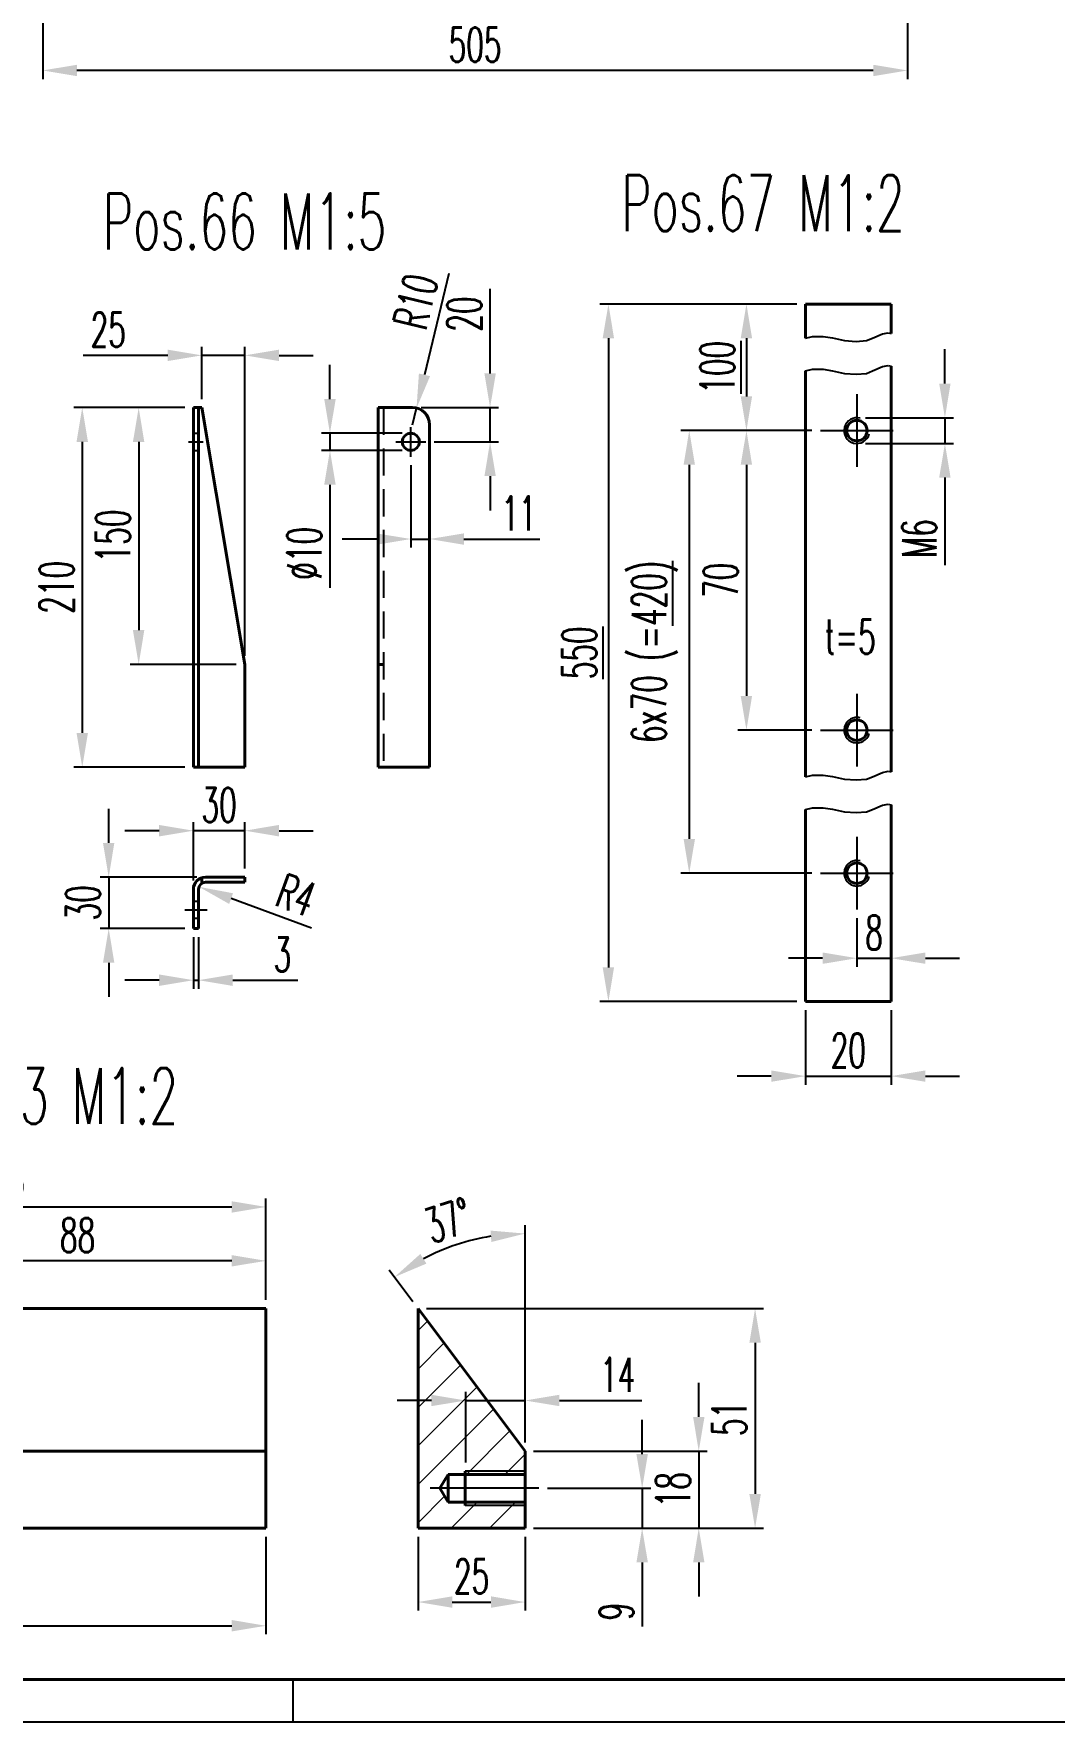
# Model space of a CAD drawing. Extents: x -1561 to -720, y 5788 to 6382.
# Drawn here: x -1381.6 to -1262.5, y 5792.8 to 5990.1 of the extents above; entities that cross this region are included whole.
import ezdxf

# ---------------------------------------------------------------- set-up
doc = ezdxf.new("R2010")
doc.units = 0
doc.linetypes.add('STRICHPUNKT', pattern=[25.4, 12.7, -6.35, 0, -6.35])
doc.linetypes.add('VERDECKT', pattern=[9.525, 6.35, -3.175])
doc.layers.get('Defpoints').update_dxf_attribs({"linetype": 'CONTINUOUS'})
for name, color, linetype, lineweight in [('ACHSE', 150, 'STRICHPUNKT', 25), ('BEM', 6, 'CONTINUOUS', 25), ('SCHRAFFUR', 252, 'CONTINUOUS', 13), ('TEXT_7', 1, 'CONTINUOUS', 60), ('VERDECKT', 2, 'VERDECKT', 25), ('VOLL_03', 6, 'CONTINUOUS', 25), ('VOLL_05', 7, 'CONTINUOUS', 40)]:
    doc.layers.add(name, color=color, linetype=linetype, lineweight=lineweight)
doc.styles.add('ROMANS', font='romans.shx', dxfattribs={"width": 0.6, "height": 80})
doc.styles.get("Standard").update_dxf_attribs({"font": 'romans.shx', "width": 0.6})
doc.dimstyles.get("Standard").update_dxf_attribs({"dimtxt": 4, "dimasz": 4, "dimexe": 1, "dimexo": 1, "dimgap": 1, "dimtad": 1, "dimdsep": 46, "dimtxsty": 'Standard', "dimcen": 0, "dimclrd": 256, "dimclre": 256, "dimclrt": 256, "dimazin": 0, "dimtfac": 1, "dimtmove": 0, "dimatfit": 3, "dimfxl": 0, "dimtolj": 1, "dimtzin": 0, "dimarcsym": 0})

# ---------------------------------------------------------------- blocks, each defined once
blk = doc.blocks.new('*D53')
at = {"layer": 'BEM', "lineweight": -2}
blk.add_line((-1349.22, 5885.62), (-1358.6, 5889.06), dxfattribs=at)
at = {"layer": 'BEM'}
blk.add_solid([(-1358.38, 5889.69), (-1358.83, 5888.44), (-1362.36, 5890.44)], dxfattribs=at)
at = {"layer": 'Defpoints', "color": 0}
for p in [(-1362.36, 5890.44), (-1361.61, 5890.17)]:
    blk.add_point(p, dxfattribs=at)
at = {"layer": 'BEM', "insert": (-1351, 5889.47), "char_height": 4, "attachment_point": 5, "rotation": 339.8704}
blk.add_mtext('\\A1;R4', dxfattribs=at)
blk = doc.blocks.new('*D49')
at = {"layer": 'BEM', "lineweight": -2}
for p, q in [((-1336.77, 5814.5), (-1336.77, 5805.87)), ((-1324.27, 5814.5), (-1324.27, 5805.87)), ((-1332.77, 5806.87), (-1328.27, 5806.87))]:
    blk.add_line(p, q, dxfattribs=at)
at = {"layer": 'BEM'}
for points in [[(-1332.77, 5807.54), (-1332.77, 5806.2), (-1336.77, 5806.87)], [(-1328.27, 5807.54), (-1328.27, 5806.2), (-1324.27, 5806.87)]]:
    blk.add_solid(points, dxfattribs=at)
at = {"layer": 'Defpoints', "color": 0}
for p in [(-1336.77, 5815.5), (-1324.27, 5815.5), (-1324.27, 5806.87)]:
    blk.add_point(p, dxfattribs=at)
at = {"layer": 'BEM', "insert": (-1330.52, 5809.87), "char_height": 4, "attachment_point": 5}
blk.add_mtext('\\A1;25', dxfattribs=at)
blk = doc.blocks.new('*D129')
at = {"layer": 'BEM', "lineweight": -2}
for p, q in [((-1417.03, 5825.66), (-1417.03, 5854.04)), ((-1354.53, 5842.17), (-1354.53, 5854.04)), ((-1413.03, 5853.04), (-1358.53, 5853.04))]:
    blk.add_line(p, q, dxfattribs=at)
at = {"layer": 'BEM'}
for points in [[(-1413.03, 5853.7), (-1413.03, 5852.37), (-1417.03, 5853.04)], [(-1358.53, 5853.7), (-1358.53, 5852.37), (-1354.53, 5853.04)]]:
    blk.add_solid(points, dxfattribs=at)
at = {"layer": 'Defpoints', "color": 0}
for p in [(-1354.53, 5853.04), (-1354.53, 5841.17), (-1417.03, 5824.66)]:
    blk.add_point(p, dxfattribs=at)
at = {"layer": 'BEM', "insert": (-1385.78, 5856.04), "char_height": 4, "attachment_point": 5}
blk.add_mtext('\\A1;125', dxfattribs=at)
blk = doc.blocks.new('*D125')
at = {"layer": 'BEM', "lineweight": -2}
for p, q in [((-1398.53, 5825.5), (-1398.53, 5847.74)), ((-1354.53, 5842.17), (-1354.53, 5847.74)), ((-1358.53, 5846.74), (-1394.53, 5846.74))]:
    blk.add_line(p, q, dxfattribs=at)
at = {"layer": 'BEM'}
for points in [[(-1394.53, 5847.41), (-1394.53, 5846.08), (-1398.53, 5846.74)], [(-1358.53, 5847.41), (-1358.53, 5846.08), (-1354.53, 5846.74)]]:
    blk.add_solid(points, dxfattribs=at)
at = {"layer": 'Defpoints', "color": 0}
for p in [(-1398.53, 5846.74), (-1354.53, 5841.17), (-1398.53, 5824.5)]:
    blk.add_point(p, dxfattribs=at)
at = {"layer": 'BEM', "insert": (-1376.53, 5849.74), "char_height": 4, "attachment_point": 5}
blk.add_mtext('\\A1;88', dxfattribs=at)
blk = doc.blocks.new('*D122')
at = {"layer": 'BEM', "lineweight": -2}
for p, q in [((-1498.13, 5814.5), (-1498.13, 5803.1)), ((-1354.53, 5814.5), (-1354.53, 5803.1)), ((-1494.13, 5804.1), (-1358.53, 5804.1))]:
    blk.add_line(p, q, dxfattribs=at)
at = {"layer": 'BEM'}
for points in [[(-1494.13, 5804.77), (-1494.13, 5803.44), (-1498.13, 5804.1)], [(-1358.53, 5804.77), (-1358.53, 5803.44), (-1354.53, 5804.1)]]:
    blk.add_solid(points, dxfattribs=at)
at = {"layer": 'Defpoints', "color": 0}
for p in [(-1498.13, 5815.5), (-1354.53, 5815.5), (-1354.53, 5804.1)]:
    blk.add_point(p, dxfattribs=at)
at = {"layer": 'BEM', "insert": (-1426.33, 5807.5), "char_height": 4, "attachment_point": 5}
blk.add_mtext('\\A1;{\\L510}', dxfattribs=at)
blk = doc.blocks.new('*D119')
at = {"layer": 'BEM', "lineweight": -2}
for p, q in [((-1335.21, 5830.42), (-1339.21, 5830.42)), ((-1331.21, 5823.16), (-1331.21, 5831.42)), ((-1331.21, 5830.42), (-1324.27, 5830.42)), ((-1324.27, 5825.5), (-1324.27, 5831.42)), ((-1320.27, 5830.42), (-1310.62, 5830.42))]:
    blk.add_line(p, q, dxfattribs=at)
at = {"layer": 'BEM'}
for points in [[(-1335.21, 5831.09), (-1335.21, 5829.76), (-1331.21, 5830.42)], [(-1320.27, 5831.09), (-1320.27, 5829.76), (-1324.27, 5830.42)]]:
    blk.add_solid(points, dxfattribs=at)
at = {"layer": 'Defpoints', "color": 0}
for p in [(-1324.27, 5830.42), (-1324.27, 5824.5), (-1331.21, 5822.16)]:
    blk.add_point(p, dxfattribs=at)
at = {"layer": 'BEM', "insert": (-1313.45, 5833.42), "char_height": 4, "attachment_point": 5}
blk.add_mtext('\\A1;14', dxfattribs=at)
blk = doc.blocks.new('*D118')
at = {"layer": 'BEM', "lineweight": -2}
for p, q in [((-1335.77, 5841.17), (-1296.41, 5841.17)), ((-1297.41, 5837.17), (-1297.41, 5819.5)), ((-1323.27, 5815.5), (-1296.41, 5815.5))]:
    blk.add_line(p, q, dxfattribs=at)
at = {"layer": 'BEM'}
for points in [[(-1298.08, 5837.17), (-1296.74, 5837.17), (-1297.41, 5841.17)], [(-1298.08, 5819.5), (-1296.74, 5819.5), (-1297.41, 5815.5)]]:
    blk.add_solid(points, dxfattribs=at)
at = {"layer": 'Defpoints', "color": 0}
for p in [(-1336.77, 5841.17), (-1324.27, 5815.5), (-1297.41, 5815.5)]:
    blk.add_point(p, dxfattribs=at)
at = {"layer": 'BEM', "insert": (-1300.41, 5828.33), "char_height": 4, "attachment_point": 5, "rotation": 90}
blk.add_mtext('\\A1;51', dxfattribs=at)
blk = doc.blocks.new('*D117')
at = {"layer": 'BEM', "lineweight": -2}
for p, q in [((-1310.6, 5824.16), (-1310.6, 5828.16)), ((-1321.66, 5820.16), (-1309.6, 5820.16)), ((-1310.6, 5820.16), (-1310.6, 5815.5)), ((-1323.27, 5815.5), (-1309.6, 5815.5)), ((-1310.6, 5811.5), (-1310.6, 5804.01))]:
    blk.add_line(p, q, dxfattribs=at)
at = {"layer": 'BEM'}
for points in [[(-1311.27, 5824.16), (-1309.93, 5824.16), (-1310.6, 5820.16)], [(-1311.27, 5811.5), (-1309.93, 5811.5), (-1310.6, 5815.5)]]:
    blk.add_solid(points, dxfattribs=at)
at = {"layer": 'Defpoints', "color": 0}
for p in [(-1322.66, 5820.16), (-1310.6, 5820.16), (-1324.27, 5815.5)]:
    blk.add_point(p, dxfattribs=at)
at = {"layer": 'BEM', "insert": (-1313.6, 5805.76), "char_height": 4, "attachment_point": 5, "rotation": 90}
blk.add_mtext('\\A1;9', dxfattribs=at)
blk = doc.blocks.new('*D116')
at = {"layer": 'BEM', "lineweight": -2}
for p, q in [((-1303.99, 5828.5), (-1303.99, 5832.5)), ((-1323.27, 5824.5), (-1302.99, 5824.5)), ((-1303.99, 5824.5), (-1303.99, 5815.5)), ((-1323.27, 5815.5), (-1302.99, 5815.5)), ((-1303.99, 5811.5), (-1303.99, 5807.5))]:
    blk.add_line(p, q, dxfattribs=at)
at = {"layer": 'BEM'}
for points in [[(-1304.65, 5828.5), (-1303.32, 5828.5), (-1303.99, 5824.5)], [(-1304.65, 5811.5), (-1303.32, 5811.5), (-1303.99, 5815.5)]]:
    blk.add_solid(points, dxfattribs=at)
at = {"layer": 'Defpoints', "color": 0}
for p in [(-1324.27, 5824.5), (-1324.27, 5815.5), (-1303.99, 5815.5)]:
    blk.add_point(p, dxfattribs=at)
at = {"layer": 'BEM', "insert": (-1306.99, 5820), "char_height": 4, "attachment_point": 5, "rotation": 90}
blk.add_mtext('\\A1;18', dxfattribs=at)
blk = doc.blocks.new('*D68')
at = {"layer": 'BEM', "lineweight": -2}
for p, q in [((-1380.61, 6005.66), (-1380.61, 5984.83)), ((-1279.61, 6005.66), (-1279.61, 5984.83)), ((-1283.61, 5985.83), (-1376.61, 5985.83))]:
    blk.add_line(p, q, dxfattribs=at)
at = {"layer": 'BEM'}
for points in [[(-1376.61, 5986.49), (-1376.61, 5985.16), (-1380.61, 5985.83)], [(-1283.61, 5986.49), (-1283.61, 5985.16), (-1279.61, 5985.83)]]:
    blk.add_solid(points, dxfattribs=at)
at = {"layer": 'Defpoints', "color": 0}
for p in [(-1380.61, 6006.66), (-1279.61, 6006.66), (-1380.61, 5985.83)]:
    blk.add_point(p, dxfattribs=at)
at = {"layer": 'BEM', "insert": (-1330.11, 5988.83), "char_height": 4, "attachment_point": 5}
blk.add_mtext('\\A1;505', dxfattribs=at)
blk = doc.blocks.new('*D181')
at = {"layer": 'BEM', "lineweight": -2}
for p, q in [((-1285.52, 5886.78), (-1285.52, 5881.1)), ((-1281.52, 5886.78), (-1281.52, 5881.1)), ((-1289.52, 5882.1), (-1293.52, 5882.1)), ((-1285.52, 5882.1), (-1281.52, 5882.1)), ((-1277.52, 5882.1), (-1273.52, 5882.1))]:
    blk.add_line(p, q, dxfattribs=at)
at = {"layer": 'BEM'}
for points in [[(-1289.52, 5882.77), (-1289.52, 5881.44), (-1285.52, 5882.1)], [(-1277.52, 5882.77), (-1277.52, 5881.44), (-1281.52, 5882.1)]]:
    blk.add_solid(points, dxfattribs=at)
at = {"layer": 'Defpoints', "color": 0}
for p in [(-1285.52, 5887.78), (-1281.52, 5887.78), (-1281.52, 5882.1)]:
    blk.add_point(p, dxfattribs=at)
at = {"layer": 'BEM', "insert": (-1283.52, 5885.1), "char_height": 4, "attachment_point": 5}
blk.add_mtext('\\A1;8', dxfattribs=at)
blk = doc.blocks.new('*D180')
at = {"layer": 'BEM', "lineweight": -2}
for p, q in [((-1275.24, 5949.25), (-1275.24, 5953.25)), ((-1284.52, 5945.25), (-1274.24, 5945.25)), ((-1275.24, 5945.25), (-1275.24, 5942.25)), ((-1284.52, 5942.25), (-1274.24, 5942.25)), ((-1275.24, 5938.25), (-1275.24, 5928.02))]:
    blk.add_line(p, q, dxfattribs=at)
at = {"layer": 'BEM'}
for points in [[(-1275.91, 5949.25), (-1274.58, 5949.25), (-1275.24, 5945.25)], [(-1275.91, 5938.25), (-1274.58, 5938.25), (-1275.24, 5942.25)]]:
    blk.add_solid(points, dxfattribs=at)
at = {"layer": 'Defpoints', "color": 0}
for p in [(-1285.52, 5945.25), (-1285.52, 5942.25), (-1275.24, 5942.25)]:
    blk.add_point(p, dxfattribs=at)
at = {"layer": 'BEM', "insert": (-1278.24, 5931.13), "char_height": 4, "attachment_point": 5, "rotation": 90}
blk.add_mtext('\\A1;M6', dxfattribs=at)
blk = doc.blocks.new('*D179')
at = {"layer": 'BEM', "lineweight": -2}
for p, q in [((-1291.52, 5876.03), (-1291.52, 5867.32)), ((-1281.52, 5876.03), (-1281.52, 5867.32)), ((-1295.52, 5868.32), (-1299.52, 5868.32)), ((-1291.52, 5868.32), (-1281.52, 5868.32)), ((-1277.52, 5868.32), (-1273.52, 5868.32))]:
    blk.add_line(p, q, dxfattribs=at)
at = {"layer": 'BEM'}
for points in [[(-1295.52, 5868.99), (-1295.52, 5867.66), (-1291.52, 5868.32)], [(-1277.52, 5868.99), (-1277.52, 5867.66), (-1281.52, 5868.32)]]:
    blk.add_solid(points, dxfattribs=at)
at = {"layer": 'Defpoints', "color": 0}
for p in [(-1291.52, 5877.03), (-1281.52, 5877.03), (-1281.52, 5868.32)]:
    blk.add_point(p, dxfattribs=at)
at = {"layer": 'BEM', "insert": (-1286.52, 5871.32), "char_height": 4, "attachment_point": 5}
blk.add_mtext('\\A1;20', dxfattribs=at)
blk = doc.blocks.new('*D178')
at = {"layer": 'BEM', "lineweight": -2}
for p, q in [((-1292.52, 5958.53), (-1315.54, 5958.53)), ((-1314.54, 5954.53), (-1314.54, 5881.03)), ((-1292.52, 5877.03), (-1315.54, 5877.03))]:
    blk.add_line(p, q, dxfattribs=at)
at = {"layer": 'BEM'}
for points in [[(-1315.21, 5954.53), (-1313.88, 5954.53), (-1314.54, 5958.53)], [(-1315.21, 5881.03), (-1313.88, 5881.03), (-1314.54, 5877.03)]]:
    blk.add_solid(points, dxfattribs=at)
at = {"layer": 'Defpoints', "color": 0}
for p in [(-1291.52, 5958.53), (-1314.54, 5877.03), (-1291.52, 5877.03)]:
    blk.add_point(p, dxfattribs=at)
at = {"layer": 'BEM', "insert": (-1317.94, 5917.78), "char_height": 4, "attachment_point": 5, "rotation": 90}
blk.add_mtext('\\A1;{\\L550}', dxfattribs=at)
blk = doc.blocks.new('*D177')
at = {"layer": 'BEM', "lineweight": -2}
for p, q in [((-1290.78, 5943.75), (-1306.1, 5943.75)), ((-1305.1, 5939.75), (-1305.1, 5896.03)), ((-1290.78, 5892.03), (-1306.1, 5892.03))]:
    blk.add_line(p, q, dxfattribs=at)
at = {"layer": 'BEM'}
for points in [[(-1305.76, 5939.75), (-1304.43, 5939.75), (-1305.1, 5943.75)], [(-1305.76, 5896.03), (-1304.43, 5896.03), (-1305.1, 5892.03)]]:
    blk.add_solid(points, dxfattribs=at)
at = {"layer": 'Defpoints', "color": 0}
for p in [(-1289.78, 5943.75), (-1305.1, 5892.03), (-1289.78, 5892.03)]:
    blk.add_point(p, dxfattribs=at)
at = {"layer": 'BEM', "insert": (-1309.14, 5917.89), "char_height": 4, "attachment_point": 5, "rotation": 90}
blk.add_mtext('\\A1;6x70 (={\\L420)}', dxfattribs=at)
blk = doc.blocks.new('*D176')
at = {"layer": 'BEM', "lineweight": -2}
for p, q in [((-1290.78, 5943.75), (-1299.42, 5943.75)), ((-1298.42, 5939.75), (-1298.42, 5912.75)), ((-1290.78, 5908.75), (-1299.42, 5908.75))]:
    blk.add_line(p, q, dxfattribs=at)
at = {"layer": 'BEM'}
for points in [[(-1299.09, 5939.75), (-1297.76, 5939.75), (-1298.42, 5943.75)], [(-1299.09, 5912.75), (-1297.76, 5912.75), (-1298.42, 5908.75)]]:
    blk.add_solid(points, dxfattribs=at)
at = {"layer": 'Defpoints', "color": 0}
for p in [(-1289.78, 5943.75), (-1298.42, 5908.75), (-1289.78, 5908.75)]:
    blk.add_point(p, dxfattribs=at)
at = {"layer": 'BEM', "insert": (-1301.42, 5926.25), "char_height": 4, "attachment_point": 5, "rotation": 90}
blk.add_mtext('\\A1;70', dxfattribs=at)
blk = doc.blocks.new('*D175')
at = {"layer": 'BEM', "lineweight": -2}
for p, q in [((-1292.52, 5958.53), (-1299.42, 5958.53)), ((-1298.42, 5954.53), (-1298.42, 5947.75)), ((-1290.78, 5943.75), (-1299.42, 5943.75))]:
    blk.add_line(p, q, dxfattribs=at)
at = {"layer": 'BEM'}
for points in [[(-1299.09, 5954.53), (-1297.76, 5954.53), (-1298.42, 5958.53)], [(-1299.09, 5947.75), (-1297.76, 5947.75), (-1298.42, 5943.75)]]:
    blk.add_solid(points, dxfattribs=at)
at = {"layer": 'Defpoints', "color": 0}
for p in [(-1291.52, 5958.53), (-1298.42, 5943.75), (-1289.78, 5943.75)]:
    blk.add_point(p, dxfattribs=at)
at = {"layer": 'BEM', "insert": (-1301.82, 5951.14), "char_height": 4, "attachment_point": 5, "rotation": 90}
blk.add_mtext('\\A1;{\\L100}', dxfattribs=at)
blk = doc.blocks.new('*D174')
at = {"layer": 'BEM', "lineweight": -2}
for p, q in [((-1372.9, 5895.57), (-1372.9, 5899.57)), ((-1362.61, 5891.57), (-1373.9, 5891.57)), ((-1372.9, 5891.57), (-1372.9, 5885.57)), ((-1364.01, 5885.57), (-1373.9, 5885.57)), ((-1372.9, 5881.57), (-1372.9, 5877.57))]:
    blk.add_line(p, q, dxfattribs=at)
at = {"layer": 'BEM'}
for points in [[(-1373.57, 5895.57), (-1372.24, 5895.57), (-1372.9, 5891.57)], [(-1373.57, 5881.57), (-1372.24, 5881.57), (-1372.9, 5885.57)]]:
    blk.add_solid(points, dxfattribs=at)
at = {"layer": 'Defpoints', "color": 0}
for p in [(-1361.61, 5891.57), (-1372.9, 5885.57), (-1363.01, 5885.57)]:
    blk.add_point(p, dxfattribs=at)
at = {"layer": 'BEM', "insert": (-1375.9, 5888.57), "char_height": 4, "attachment_point": 5, "rotation": 90}
blk.add_mtext('\\A1;30', dxfattribs=at)
blk = doc.blocks.new('*D173')
at = {"layer": 'BEM', "lineweight": -2}
for p, q in [((-1367.01, 5897), (-1371.01, 5897)), ((-1363.01, 5891.17), (-1363.01, 5898)), ((-1357.01, 5897), (-1363.01, 5897)), ((-1357.01, 5892.57), (-1357.01, 5898)), ((-1353.01, 5897), (-1349.01, 5897))]:
    blk.add_line(p, q, dxfattribs=at)
at = {"layer": 'BEM'}
for points in [[(-1367.01, 5897.67), (-1367.01, 5896.33), (-1363.01, 5897)], [(-1353.01, 5897.67), (-1353.01, 5896.33), (-1357.01, 5897)]]:
    blk.add_solid(points, dxfattribs=at)
at = {"layer": 'Defpoints', "color": 0}
for p in [(-1363.01, 5897), (-1357.01, 5891.57), (-1363.01, 5890.17)]:
    blk.add_point(p, dxfattribs=at)
at = {"layer": 'BEM', "insert": (-1360.01, 5900), "char_height": 4, "attachment_point": 5}
blk.add_mtext('\\A1;30', dxfattribs=at)
blk = doc.blocks.new('*D172')
at = {"layer": 'BEM', "lineweight": -2}
for p, q in [((-1347.06, 5947.43), (-1347.06, 5951.43)), ((-1338.62, 5943.43), (-1348.06, 5943.43)), ((-1347.06, 5943.43), (-1347.06, 5941.43)), ((-1338.62, 5941.43), (-1348.06, 5941.43)), ((-1347.06, 5937.43), (-1347.06, 5925.37))]:
    blk.add_line(p, q, dxfattribs=at)
at = {"layer": 'BEM'}
for points in [[(-1347.73, 5947.43), (-1346.39, 5947.43), (-1347.06, 5943.43)], [(-1347.73, 5937.43), (-1346.39, 5937.43), (-1347.06, 5941.43)]]:
    blk.add_solid(points, dxfattribs=at)
at = {"layer": 'Defpoints', "color": 0}
for p in [(-1337.62, 5943.43), (-1347.06, 5941.43), (-1337.62, 5941.43)]:
    blk.add_point(p, dxfattribs=at)
at = {"layer": 'BEM', "insert": (-1350.06, 5929.4), "char_height": 4, "attachment_point": 5, "rotation": 90}
blk.add_mtext('\\A1;%%c10', dxfattribs=at)
blk = doc.blocks.new('*D171')
at = {"layer": 'BEM', "lineweight": -2}
for p, q in [((-1333.19, 5962.1), (-1336.02, 5950.27)), ((-1337.42, 5944.43), (-1336.95, 5946.37))]:
    blk.add_line(p, q, dxfattribs=at)
at = {"layer": 'BEM'}
blk.add_solid([(-1336.67, 5950.42), (-1335.37, 5950.11), (-1336.95, 5946.37)], dxfattribs=at)
at = {"layer": 'Defpoints', "color": 0}
for p in [(-1336.95, 5946.37), (-1337.42, 5944.43)]:
    blk.add_point(p, dxfattribs=at)
at = {"layer": 'BEM', "insert": (-1337.06, 5958.83), "char_height": 4, "attachment_point": 5, "rotation": 76.5339}
blk.add_mtext('\\A1;R10', dxfattribs=at)
blk = doc.blocks.new('*D170')
at = {"layer": 'BEM', "lineweight": -2}
for p, q in [((-1328.36, 5950.43), (-1328.36, 5960.32)), ((-1336.42, 5946.43), (-1327.36, 5946.43)), ((-1328.36, 5942.43), (-1328.36, 5946.43)), ((-1334.88, 5942.43), (-1327.36, 5942.43)), ((-1328.36, 5938.43), (-1328.36, 5934.43))]:
    blk.add_line(p, q, dxfattribs=at)
at = {"layer": 'BEM'}
for points in [[(-1329.02, 5950.43), (-1327.69, 5950.43), (-1328.36, 5946.43)], [(-1329.02, 5938.43), (-1327.69, 5938.43), (-1328.36, 5942.43)]]:
    blk.add_solid(points, dxfattribs=at)
at = {"layer": 'Defpoints', "color": 0}
for p in [(-1337.42, 5946.43), (-1328.36, 5946.43), (-1335.88, 5942.43)]:
    blk.add_point(p, dxfattribs=at)
at = {"layer": 'BEM', "insert": (-1331.36, 5957.37), "char_height": 4, "attachment_point": 5, "rotation": 90}
blk.add_mtext('\\A1;20', dxfattribs=at)
blk = doc.blocks.new('*D169')
at = {"layer": 'BEM', "lineweight": -2}
for p, q in [((-1337.62, 5939.69), (-1337.62, 5930.08)), ((-1335.42, 5939.69), (-1335.42, 5930.08)), ((-1341.62, 5931.08), (-1345.62, 5931.08)), ((-1337.62, 5931.08), (-1335.42, 5931.08)), ((-1331.42, 5931.08), (-1322.56, 5931.08))]:
    blk.add_line(p, q, dxfattribs=at)
at = {"layer": 'BEM'}
for points in [[(-1341.62, 5931.74), (-1341.62, 5930.41), (-1337.62, 5931.08)], [(-1331.42, 5931.74), (-1331.42, 5930.41), (-1335.42, 5931.08)]]:
    blk.add_solid(points, dxfattribs=at)
at = {"layer": 'Defpoints', "color": 0}
for p in [(-1337.62, 5940.69), (-1335.42, 5940.69), (-1335.42, 5931.08)]:
    blk.add_point(p, dxfattribs=at)
at = {"layer": 'BEM', "insert": (-1324.99, 5934.08), "char_height": 4, "attachment_point": 5}
blk.add_mtext('\\A1;11', dxfattribs=at)
blk = doc.blocks.new('*D168')
at = {"layer": 'BEM', "lineweight": -2}
for p, q in [((-1364.01, 5946.43), (-1376.99, 5946.43)), ((-1375.99, 5942.43), (-1375.99, 5908.43)), ((-1364.01, 5904.43), (-1376.99, 5904.43))]:
    blk.add_line(p, q, dxfattribs=at)
at = {"layer": 'BEM'}
for points in [[(-1376.66, 5942.43), (-1375.32, 5942.43), (-1375.99, 5946.43)], [(-1376.66, 5908.43), (-1375.32, 5908.43), (-1375.99, 5904.43)]]:
    blk.add_solid(points, dxfattribs=at)
at = {"layer": 'Defpoints', "color": 0}
for p in [(-1363.01, 5946.43), (-1375.99, 5904.43), (-1363.01, 5904.43)]:
    blk.add_point(p, dxfattribs=at)
at = {"layer": 'BEM', "insert": (-1378.99, 5925.43), "char_height": 4, "attachment_point": 5, "rotation": 90}
blk.add_mtext('\\A1;210', dxfattribs=at)
blk = doc.blocks.new('*D167')
at = {"layer": 'BEM', "lineweight": -2}
for p, q in [((-1364.01, 5946.43), (-1370.4, 5946.43)), ((-1369.4, 5942.43), (-1369.4, 5920.43)), ((-1358.01, 5916.43), (-1370.4, 5916.43))]:
    blk.add_line(p, q, dxfattribs=at)
at = {"layer": 'BEM'}
for points in [[(-1370.07, 5942.43), (-1368.74, 5942.43), (-1369.4, 5946.43)], [(-1370.07, 5920.43), (-1368.74, 5920.43), (-1369.4, 5916.43)]]:
    blk.add_solid(points, dxfattribs=at)
at = {"layer": 'Defpoints', "color": 0}
for p in [(-1363.01, 5946.43), (-1369.4, 5916.43), (-1357.01, 5916.43)]:
    blk.add_point(p, dxfattribs=at)
at = {"layer": 'BEM', "insert": (-1372.4, 5931.43), "char_height": 4, "attachment_point": 5, "rotation": 90}
blk.add_mtext('\\A1;150', dxfattribs=at)
blk = doc.blocks.new('*D166')
at = {"layer": 'BEM', "lineweight": -2}
for p, q in [((-1363.01, 5884.57), (-1363.01, 5878.53)), ((-1362.41, 5884.57), (-1362.41, 5878.53)), ((-1367.01, 5879.53), (-1371.01, 5879.53)), ((-1363.01, 5879.53), (-1362.41, 5879.53)), ((-1358.41, 5879.53), (-1350.81, 5879.53))]:
    blk.add_line(p, q, dxfattribs=at)
at = {"layer": 'BEM'}
for points in [[(-1367.01, 5880.2), (-1367.01, 5878.86), (-1363.01, 5879.53)], [(-1358.41, 5880.2), (-1358.41, 5878.86), (-1362.41, 5879.53)]]:
    blk.add_solid(points, dxfattribs=at)
at = {"layer": 'Defpoints', "color": 0}
for p in [(-1363.01, 5885.57), (-1362.41, 5885.57), (-1362.41, 5879.53)]:
    blk.add_point(p, dxfattribs=at)
at = {"layer": 'BEM', "insert": (-1352.61, 5882.53), "char_height": 4, "attachment_point": 5}
blk.add_mtext('\\A1;3', dxfattribs=at)

msp = doc.modelspace()

# ---------------------------------------------------------------- hatches: boundary and pattern name
at = {"layer": 'SCHRAFFUR'}
h = msp.add_hatch(dxfattribs=at)
h.set_pattern_fill('ANSI31', color=256, style=0)
h.set_pattern_definition([(45, (215.63, 1226.0395), (-2.245064, 2.245064), [])])
h.paths.add_polyline_path([(-1336.7744, 5841.1651), (-1336.7744, 5815.4984), (-1324.2744, 5815.4984), (-1324.2744, 5818.16), (-1331.2706, 5818.16), (-1331.2706, 5818.545), (-1333.2706, 5818.545), (-1334.241, 5820.16), (-1333.2706, 5821.775), (-1331.2706, 5821.775), (-1331.2706, 5822.16), (-1324.2744, 5822.16), (-1324.2744, 5824.4984)])
h.paths.add_polyline_path([(-1324.2744, 5822.16), (-1331.2706, 5822.16), (-1331.2706, 5821.775), (-1324.2744, 5821.775)], flags=16)
h.paths.add_polyline_path([(-1324.2744, 5818.545), (-1331.2706, 5818.545), (-1331.2706, 5818.16), (-1324.2744, 5818.16)], flags=17)

# ---------------------------------------------------------------- linework, layer by layer
at = {"layer": 'ACHSE'}
for p, q in [((-1285.525, 5947.9989), (-1285.525, 5939.4961)), ((-1363.5653, 5942.43), (-1361.8585, 5942.43)), ((-1339.3551, 5942.43), (-1335.8819, 5942.43)), ((-1337.6185, 5940.6934), (-1337.6185, 5944.1666)), ((-1289.7764, 5943.7475), (-1281.2736, 5943.7475)), ((-1285.525, 5912.9989), (-1285.525, 5904.4961)), ((-1289.7764, 5908.7475), (-1281.2736, 5908.7475)), ((-1285.525, 5896.2844), (-1285.525, 5887.7816)), ((-1289.7764, 5892.033), (-1281.2736, 5892.033)), ((-1364.0091, 5887.7661), (-1361.4091, 5887.7661)), ((-1322.6596, 5820.16), (-1335.4671, 5820.16))]:
    msp.add_line(p, q, dxfattribs=at)
at = {"layer": 'BEM'}
for p, q in [((-1291.525, 5954.5384), (-1290.7218, 5954.7382)), ((-1290.7218, 5954.7382), (-1289.4481, 5954.7382)), ((-1289.4481, 5954.7382), (-1288.3726, 5954.5684)), ((-1288.3726, 5954.5684), (-1286.9857, 5954.2571)), ((-1286.9857, 5954.2571), (-1285.5988, 5954.1722)), ((-1285.5988, 5954.1722), (-1284.41, 5954.2571)), ((-1284.41, 5954.2571), (-1283.7024, 5954.5401)), ((-1283.7024, 5954.5401), (-1282.5137, 5955.0495)), ((-1282.5137, 5955.0495), (-1281.8689, 5955.1806)), ((-1281.8689, 5955.1806), (-1281.525, 5955.1003)), ((-1366.0091, 5952.5397), (-1375.8948, 5952.5397)), ((-1362.0091, 5947.43), (-1362.0091, 5953.5397)), ((-1357.0091, 5952.5397), (-1362.0091, 5952.5397)), ((-1357.0091, 5917.43), (-1357.0091, 5953.5397)), ((-1353.0091, 5952.5397), (-1349.0091, 5952.5397)), ((-1291.525, 5950.7164), (-1290.7218, 5950.9162)), ((-1290.7218, 5950.9162), (-1289.4481, 5950.9162)), ((-1289.4481, 5950.9162), (-1288.3726, 5950.7464)), ((-1288.3726, 5950.7464), (-1286.9857, 5950.4351)), ((-1286.9857, 5950.4351), (-1285.5988, 5950.3502)), ((-1285.5988, 5950.3502), (-1284.41, 5950.4351)), ((-1284.41, 5950.4351), (-1283.7024, 5950.7181)), ((-1283.7024, 5950.7181), (-1282.5137, 5951.2275)), ((-1282.5137, 5951.2275), (-1281.8689, 5951.3586)), ((-1281.8689, 5951.3586), (-1281.525, 5951.2783)), ((-1291.525, 5903.2961), (-1290.7218, 5903.4959)), ((-1290.7218, 5903.4959), (-1289.4481, 5903.4959)), ((-1289.4481, 5903.4959), (-1288.3726, 5903.3261)), ((-1288.3726, 5903.3261), (-1286.9857, 5903.0148)), ((-1286.9857, 5903.0148), (-1285.5988, 5902.9299)), ((-1285.5988, 5902.9299), (-1284.41, 5903.0148)), ((-1284.41, 5903.0148), (-1283.7024, 5903.2978)), ((-1283.7024, 5903.2978), (-1282.5137, 5903.8072)), ((-1282.5137, 5903.8072), (-1281.8689, 5903.9383)), ((-1281.8689, 5903.9383), (-1281.525, 5903.8579)), ((-1291.525, 5899.4741), (-1290.7218, 5899.6739)), ((-1290.7218, 5899.6739), (-1289.4481, 5899.6739)), ((-1289.4481, 5899.6739), (-1288.3726, 5899.504)), ((-1288.3726, 5899.504), (-1286.9857, 5899.1928)), ((-1286.9857, 5899.1928), (-1285.5988, 5899.1079)), ((-1285.5988, 5899.1079), (-1284.41, 5899.1928)), ((-1284.41, 5899.1928), (-1283.7024, 5899.4758)), ((-1283.7024, 5899.4758), (-1282.5137, 5899.9851)), ((-1282.5137, 5899.9851), (-1281.8689, 5900.1163)), ((-1281.8689, 5900.1163), (-1281.525, 5900.0359)), ((-1324.2744, 5825.4984), (-1324.2744, 5850.9242)), ((-1337.3744, 5841.9651), (-1340.1299, 5845.6391)), ((-1324.2744, 5822.16), (-1331.2706, 5822.16)), ((-1324.2744, 5818.16), (-1331.2706, 5818.16))]:
    msp.add_line(p, q, dxfattribs=at)
for centre, radius, start, end in [((-1285.525, 5943.7475), 1.5, 75, 345), ((-1285.525, 5908.7475), 1.5, 75, 345), ((-1285.525, 5892.033), 1.5, 75, 345), ((-1324.2744, 5824.4984), 25.4258, 99.023117, 117.846781)]:
    msp.add_arc(centre, radius, start, end, dxfattribs=at)
for points in [[(-1366.0091, 5953.2063), (-1366.0091, 5951.873), (-1362.0091, 5952.5397)], [(-1353.0091, 5953.2063), (-1353.0091, 5951.873), (-1357.0091, 5952.5397)], [(-1328.3144, 5850.2742), (-1328.2096, 5848.945), (-1324.2744, 5849.9242)], [(-1335.7942, 5846.4168), (-1336.5078, 5847.5431), (-1339.5299, 5844.8391)]]:
    msp.add_solid(points, dxfattribs=at)
at = {"layer": 'VERDECKT', "ltscale": 0.5}
msp.add_line((-1340.8185, 5946.43), (-1340.8185, 5904.43), dxfattribs=at)
at = {"layer": 'VERDECKT', "ltscale": 0.2}
for p, q in [((-1363.0091, 5943.43), (-1362.4091, 5943.43)), ((-1363.0091, 5941.43), (-1362.4091, 5941.43)), ((-1363.0091, 5888.7661), (-1362.4091, 5888.7661)), ((-1363.0091, 5886.7661), (-1362.4091, 5886.7661))]:
    msp.add_line(p, q, dxfattribs=at)
at = {"layer": 'VOLL_03', "ltscale": 0.8}
for p, q in [((-1351.3783, 5797.8285), (-1351.3783, 5792.8285)), ((-725.3783, 5792.8285), (-1556.3783, 5792.8285))]:
    msp.add_line(p, q, dxfattribs=at)
at = {"layer": 'VOLL_05'}
for p, q in [((-1291.525, 5958.5312), (-1291.525, 5954.5384)), ((-1291.525, 5958.5312), (-1281.525, 5958.5312)), ((-1281.525, 5958.5312), (-1281.525, 5955.1003)), ((-1291.525, 5950.7164), (-1291.525, 5903.2961)), ((-1281.525, 5951.2783), (-1281.525, 5903.8579)), ((-1363.0091, 5946.43), (-1363.0091, 5904.43)), ((-1363.0091, 5946.43), (-1362.0091, 5946.43)), ((-1362.4091, 5946.43), (-1362.4091, 5904.43)), ((-1357.0091, 5916.43), (-1362.0091, 5946.43)), ((-1341.4185, 5946.43), (-1341.4185, 5904.43)), ((-1341.4185, 5946.43), (-1337.4185, 5946.43)), ((-1335.4185, 5904.43), (-1335.4185, 5944.43)), ((-1357.0091, 5904.43), (-1357.0091, 5916.43)), ((-1363.0091, 5904.43), (-1357.0091, 5904.43)), ((-1335.4185, 5904.43), (-1341.4185, 5904.43)), ((-1291.525, 5899.4741), (-1291.525, 5877.033)), ((-1281.525, 5900.0359), (-1281.525, 5877.033)), ((-1362.0091, 5891.5078), (-1362.0091, 5890.8589)), ((-1361.6091, 5891.5661), (-1357.0091, 5891.5661)), ((-1357.0091, 5891.5661), (-1357.0091, 5890.9661)), ((-1363.0091, 5890.1661), (-1363.0091, 5885.5661)), ((-1362.4091, 5885.5661), (-1362.4091, 5890.1661)), ((-1361.6091, 5890.9661), (-1357.0091, 5890.9661)), ((-1363.0091, 5885.5661), (-1362.4091, 5885.5661)), ((-1291.525, 5877.033), (-1281.525, 5877.033)), ((-1421.0317, 5841.1651), (-1354.533, 5841.1651)), ((-1354.533, 5815.4984), (-1354.533, 5841.1651)), ((-1336.7744, 5815.4984), (-1336.7744, 5841.1651)), ((-1324.2744, 5824.4984), (-1336.7744, 5841.1651)), ((-1422.9281, 5824.4984), (-1354.533, 5824.4984)), ((-1324.2744, 5815.4984), (-1324.2744, 5824.4984)), ((-1331.2706, 5822.16), (-1331.2706, 5818.16)), ((-1333.2706, 5821.775), (-1334.241, 5820.16)), ((-1333.2706, 5818.545), (-1334.241, 5820.16)), ((-1324.2744, 5821.775), (-1333.2706, 5821.775)), ((-1333.2706, 5821.775), (-1333.2706, 5818.545)), ((-1324.2744, 5818.545), (-1333.2706, 5818.545)), ((-1424.4081, 5815.4984), (-1354.533, 5815.4984)), ((-1336.7744, 5815.4984), (-1324.2744, 5815.4984))]:
    msp.add_line(p, q, dxfattribs=at)
at = {"layer": 'VOLL_05', "ltscale": 0.8}
msp.add_line((-730.3783, 5797.8285), (-1551.3783, 5797.8285), dxfattribs=at)
at = {"layer": 'VOLL_05'}
msp.add_lwpolyline([(-1340.8185, 5916.43), (-1341.4185, 5916.43)], dxfattribs=at)
for centre, radius in [((-1285.525, 5943.7475), 1.2), ((-1337.6185, 5942.43), 1), ((-1285.525, 5908.7475), 1.2), ((-1285.525, 5892.033), 1.2)]:
    msp.add_circle(centre, radius, dxfattribs=at)
for centre, radius, start, end in [((-1337.4185, 5944.43), 2, 0, 90), ((-1361.6091, 5890.1661), 1.4, 90, 180), ((-1361.6091, 5890.1661), 0.8, 90, 180)]:
    msp.add_arc(centre, radius, start, end, dxfattribs=at)

# ---------------------------------------------------------------- texts
at = {"layer": 'BEM', "char_height": 4, "attachment_point": 5}
for s, insert in [('\\A1;25', (-1372.9519, 5955.5397)), ('t=5', (-1286.3048, 5919.6588))]:
    msp.add_mtext(s, dxfattribs=dict(at, insert=insert))
at = {"layer": 'BEM', "insert": (-1333.2634, 5851.4655), "char_height": 4, "attachment_point": 5, "rotation": 18.434949}
msp.add_mtext('\\A1;37°', dxfattribs=at)
at = {"layer": 'TEXT_7', "style": 'ROMANS', "width": 0.6}
for s, p in [('Pos.67 M1:2', (-1313.0384, 5967.0521)), ('Pos.66 M1:5', (-1373.5776, 5964.9272)), ('Pos.63 M1:2', (-1397.8885, 5862.7325))]:
    msp.add_text(s, height=6.534407, dxfattribs=at).set_placement(p)

# ---------------------------------------------------------------- dimensions: what is measured, and where the dimension line sits
at = {"layer": 'BEM'}
for base, p1, p2, override, picture, middle in [((-1380.6141, 5985.827), (-1279.6141, 6006.6628), (-1380.6141, 6006.6628), {"dimlfac": 5}, '*D68', (-1330.1141, 5988.827)), ((-1335.4185, 5931.0759), (-1337.6185, 5940.6934), (-1335.4185, 5940.6934), {"dimlfac": 5}, '*D169', (-1324.9899, 5934.0759)), ((-1363.0091, 5897.0016), (-1357.0091, 5891.5661), (-1363.0091, 5890.1661), {"dimlfac": 5}, '*D173', (-1360.0091, 5900.0016)), ((-1281.525, 5882.1034), (-1285.525, 5887.7816), (-1281.525, 5887.7816), {"dimlfac": 2}, '*D181', (-1283.525, 5885.1034)), ((-1362.4091, 5879.5286), (-1363.0091, 5885.5661), (-1362.4091, 5885.5661), {"dimlfac": 5}, '*D166', (-1352.6091, 5882.5286)), ((-1281.525, 5868.3247), (-1291.525, 5877.033), (-1281.525, 5877.033), {"dimlfac": 2}, '*D179', (-1286.525, 5871.3247)), ((-1354.533, 5853.0358), (-1417.033, 5824.66), (-1354.533, 5841.1651), {"dimlfac": 2}, '*D129', (-1385.783, 5856.0358)), ((-1398.533, 5846.7426), (-1354.533, 5841.1651), (-1398.533, 5824.4984), {"dimlfac": 2}, '*D125', (-1376.533, 5849.7426)), ((-1324.2744, 5806.8704), (-1336.7744, 5815.4984), (-1324.2744, 5815.4984), {"dimlfac": 2}, '*D49', (-1330.5244, 5809.8704))]:
    dim = msp.add_linear_dim(base=base, p1=p1, p2=p2, dimstyle='Standard', override=override, dxfattribs=at)
    dim.commit()
    dim.dimension.update_dxf_attribs({"geometry": picture, "text_midpoint": middle})
dim = msp.add_radius_dim(center=(-1337.4185, 5944.43), mpoint=(-1336.9528, 5946.375), dimstyle='Standard', override={"dimlfac": 5}, dxfattribs=at)
dim.commit()
dim.dimension.update_dxf_attribs({"geometry": '*D171', "text_midpoint": (-1337.0559, 5958.827)})
for base, p1, p2, override, picture, middle in [((-1328.3579, 5946.43), (-1335.8819, 5942.43), (-1337.4185, 5946.43), {"dimlfac": 5}, '*D170', (-1331.3579, 5957.3728)), ((-1375.9904, 5904.43), (-1363.0091, 5946.43), (-1363.0091, 5904.43), {"dimlfac": 5}, '*D168', (-1378.9904, 5925.43)), ((-1369.4029, 5916.43), (-1363.0091, 5946.43), (-1357.0091, 5916.43), {"dimlfac": 5}, '*D167', (-1372.4029, 5931.43)), ((-1298.4222, 5908.7475), (-1289.7764, 5943.7475), (-1289.7764, 5908.7475), {"dimlfac": 2}, '*D176', (-1301.4222, 5926.2475)), ((-1372.9027, 5885.5661), (-1361.6091, 5891.5661), (-1363.0091, 5885.5661), {"dimlfac": 5}, '*D174', (-1375.9027, 5888.5661)), ((-1303.9881, 5815.4984), (-1324.2744, 5824.4984), (-1324.2744, 5815.4984), {"dimlfac": 2}, '*D116', (-1306.9881, 5819.9984))]:
    dim = msp.add_linear_dim(base=base, p1=p1, p2=p2, angle=90, dimstyle='Standard', override=override, dxfattribs=at)
    dim.commit()
    dim.dimension.update_dxf_attribs({"geometry": picture, "text_midpoint": middle})
for base, p1, p2, text, override, picture, middle in [((-1314.5418, 5877.033), (-1291.525, 5958.5312), (-1291.525, 5877.033), '{\\L550}', {"dimlfac": 2}, '*D178', (-1317.9418, 5917.7821)), ((-1298.4222, 5943.7475), (-1291.525, 5958.5312), (-1289.7764, 5943.7475), '{\\L100}', {"dimlfac": 2}, '*D175', (-1301.8222, 5951.1394)), ((-1275.2443, 5942.2475), (-1285.525, 5945.2475), (-1285.525, 5942.2475), 'M<>', {"dimlfac": 2}, '*D180', (-1278.2443, 5931.1332)), ((-1347.0614, 5941.43), (-1337.6185, 5943.43), (-1337.6185, 5941.43), '%%c<>', {"dimlfac": 5}, '*D172', (-1350.0614, 5929.4014)), ((-1305.0973, 5892.033), (-1289.7764, 5943.7475), (-1289.7764, 5892.033), '6x70 (={\\L420)}', {"dimlfac": 2}, '*D177', (-1309.1449, 5917.8903)), ((-1297.4085, 5815.4984), (-1336.7744, 5841.1651), (-1324.2744, 5815.4984), '51', {"dimlfac": 2}, '*D118', (-1300.4085, 5828.3318))]:
    dim = msp.add_linear_dim(base=base, p1=p1, p2=p2, angle=90, text=text, dimstyle='Standard', override=override, dxfattribs=at)
    dim.commit()
    dim.dimension.update_dxf_attribs({"geometry": picture, "text_midpoint": middle})
dim = msp.add_radius_dim(center=(-1361.6091, 5890.1661), mpoint=(-1362.3602, 5890.4414), dimstyle='Standard', override={"dimlfac": 5, "dimtmove": 1}, dxfattribs=at)
dim.commit()
dim.dimension.update_dxf_attribs({"geometry": '*D53', "text_midpoint": (-1352.0321, 5886.6559), "dimtype": 132})
dim = msp.add_linear_dim(base=(-1324.2744, 5830.4222), p1=(-1331.2055, 5822.16), p2=(-1324.2744, 5824.4984), text='14', dimstyle='Standard', override={"dimlfac": 2}, dxfattribs=at)
dim.commit()
dim.dimension.update_dxf_attribs({"geometry": '*D119', "text_midpoint": (-1313.4458, 5830.4222), "dimtype": 128})
dim = msp.add_linear_dim(base=(-1310.5988, 5820.16), p1=(-1324.2744, 5815.4984), p2=(-1322.6596, 5820.16), angle=90, text='9', dimstyle='Standard', override={"dimlfac": 2}, dxfattribs=at)
dim.commit()
dim.dimension.update_dxf_attribs({"geometry": '*D117', "text_midpoint": (-1310.5988, 5805.7556), "dimtype": 128})
dim = msp.add_linear_dim(base=(-1354.533, 5804.1023), p1=(-1498.1259, 5815.4984), p2=(-1354.533, 5815.4984), text='{\\L510}', dimstyle='Standard', override={"dimlfac": 2}, dxfattribs=at)
dim.commit()
dim.dimension.update_dxf_attribs({"geometry": '*D122', "text_midpoint": (-1426.3295, 5807.5023)})

doc.saveas('drawing.dxf')
